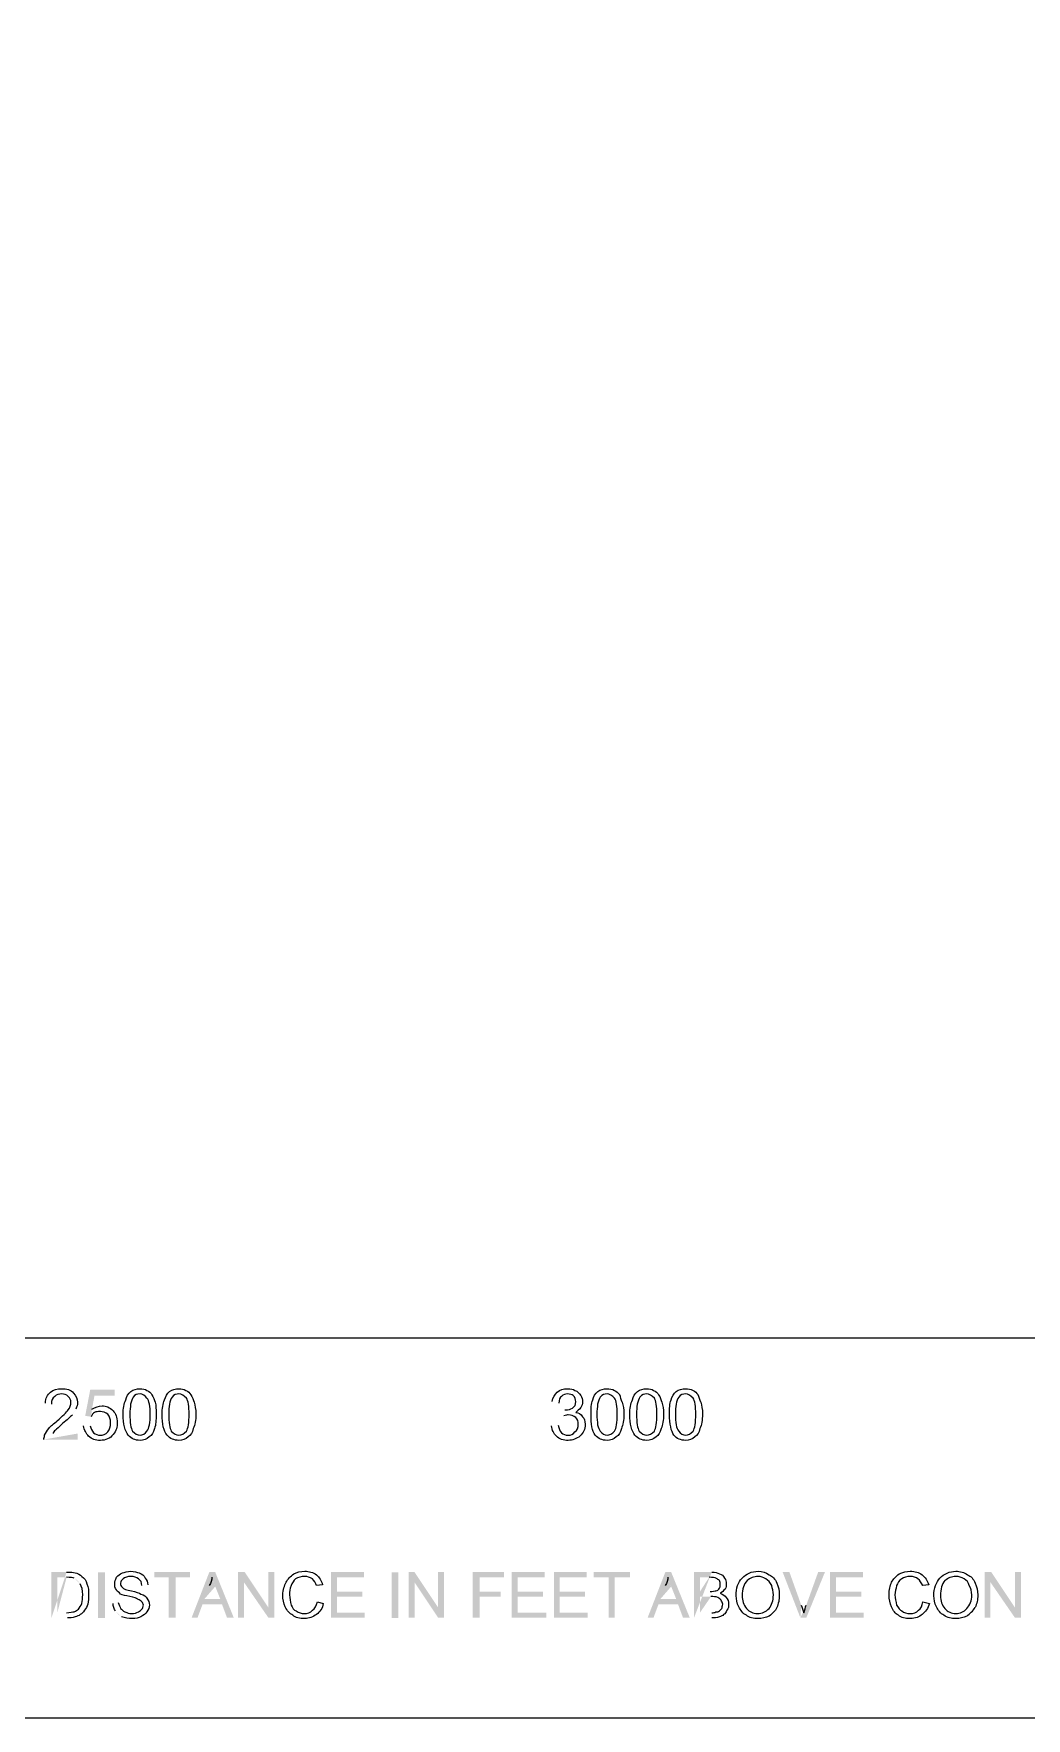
# Model space of a CAD drawing. Header units: feet. Extents: x -88.4 to -52.7, y -30 to -2.4.
# Drawn here: x -63.163 to -61.202, y -12.463 to -9.135 of the extents above; entities that cross this region are included whole.
import ezdxf

# ---------------------------------------------------------------- set-up
doc = ezdxf.new("R2010")
doc.units = ezdxf.units.FT
doc.header["$LTSCALE"] = 0.3
doc.header["$MEASUREMENT"] = 0
doc.layers.add('PDF_Geometry', color=7, linetype='Continuous')
doc.layers.add('PDF_Solid Fills', color=7, linetype='Continuous')

msp = doc.modelspace()

# ---------------------------------------------------------------- hatches: boundary and pattern name
at = {"layer": 'PDF_Solid Fills', "transparency": 33554559}
h = msp.add_hatch(color=256, dxfattribs=at)
h.paths.add_polyline_path([(-63.0643, -11.8856), (-63.051, -11.8856)], flags=0)
h.paths.add_polyline_path([(-63.0493, -11.8673), (-63.061, -11.8656), (-63.051, -11.8138), (-63.0026, -11.8138), (-63.0026, -11.8255), (-63.0426, -11.8255), (-63.0476, -11.8523)], flags=0)
h = msp.add_hatch(color=256, dxfattribs=at)
h.paths.add_polyline_path([(-63.076, -11.9006), (-63.076, -11.9124), (-63.1427, -11.9124)], flags=0)
h.paths.add_polyline_path([(-63.1277, -11.8423), (-63.1394, -11.8406)], flags=0)
h.paths.add_polyline_path([(-63.086, -11.8639, 0.035181), (-63.0793, -11.8523)], flags=0)
h.paths.add_polyline_path([(-63.1244, -11.9006), (-63.076, -11.9006)], flags=0)
h = msp.add_hatch(color=256, dxfattribs=at)
h.paths.add_polyline_path([(-63.1277, -12.2646), (-63.1277, -12.1744), (-63.0977, -12.1744)], flags=0)
h.paths.add_polyline_path([(-63.0961, -12.2646), (-63.1277, -12.2646)], flags=0)
h.paths.add_polyline_path([(-63.1161, -12.2546), (-63.0977, -12.2546)], flags=0)
h.paths.add_polyline_path([(-63.071, -12.1978, 0.107143), (-63.0826, -12.1861)], flags=0)
h.paths.add_polyline_path([(-63.0977, -12.1845), (-63.1161, -12.1845), (-63.1161, -12.2546)], flags=0)
for points in [[(-62.8959, -12.2646), (-62.8959, -12.1845), (-62.9242, -12.1845), (-62.9242, -12.1744), (-62.8541, -12.1744), (-62.8541, -12.1845), (-62.8825, -12.1845), (-62.8825, -12.2646)], [(-62.7591, -12.2646), (-62.7591, -12.1744), (-62.7457, -12.1744), (-62.699, -12.2445), (-62.699, -12.1744), (-62.6873, -12.1744), (-62.6873, -12.2646), (-62.699, -12.2646), (-62.7473, -12.1945), (-62.7473, -12.2646)], [(-62.5756, -12.2646), (-62.5756, -12.1744), (-62.5105, -12.1744), (-62.5105, -12.1845), (-62.5638, -12.1845), (-62.5638, -12.2128), (-62.5138, -12.2128), (-62.5138, -12.2228), (-62.5638, -12.2228), (-62.5638, -12.2546), (-62.5088, -12.2546), (-62.5088, -12.2646)], [(-62.4221, -12.2646), (-62.4221, -12.1744), (-62.4104, -12.1744), (-62.3637, -12.2445), (-62.3637, -12.1744), (-62.352, -12.1744), (-62.352, -12.2646), (-62.3637, -12.2646), (-62.4104, -12.1945), (-62.4104, -12.2646)], [(-62.2953, -12.2646), (-62.2953, -12.1744), (-62.2336, -12.1744), (-62.2336, -12.1845), (-62.2819, -12.1845), (-62.2819, -12.2128), (-62.2403, -12.2128), (-62.2403, -12.2228), (-62.2819, -12.2228), (-62.2819, -12.2646)], [(-62.2186, -12.2646), (-62.2186, -12.1744), (-62.1535, -12.1744), (-62.1535, -12.1845), (-62.2069, -12.1845), (-62.2069, -12.2128), (-62.1568, -12.2128), (-62.1568, -12.2228), (-62.2069, -12.2228), (-62.2069, -12.2546), (-62.1501, -12.2546), (-62.1501, -12.2646)], [(-62.1351, -12.2646), (-62.1351, -12.1744), (-62.07, -12.1744), (-62.07, -12.1845), (-62.1234, -12.1845), (-62.1234, -12.2128), (-62.0734, -12.2128), (-62.0734, -12.2228), (-62.1234, -12.2228), (-62.1234, -12.2546), (-62.0684, -12.2546), (-62.0684, -12.2646)], [(-62.0267, -12.2646), (-62.0267, -12.1845), (-62.0567, -12.1845), (-62.0567, -12.1744), (-61.985, -12.1744), (-61.985, -12.1845), (-62.015, -12.1845), (-62.015, -12.2646)], [(-61.5896, -12.2646), (-61.5896, -12.1744), (-61.5245, -12.1744), (-61.5245, -12.1845), (-61.5779, -12.1845), (-61.5779, -12.2128), (-61.5279, -12.2128), (-61.5279, -12.2228), (-61.5779, -12.2228), (-61.5779, -12.2546), (-61.5229, -12.2546), (-61.5229, -12.2646)], [(-61.2843, -12.2646), (-61.2843, -12.1744), (-61.2709, -12.1744), (-61.2242, -12.2445), (-61.2242, -12.1744), (-61.2125, -12.1744), (-61.2125, -12.2646), (-61.2242, -12.2646), (-61.2725, -12.1945), (-61.2725, -12.2646)]]:
    msp.add_hatch(color=256, dxfattribs=at).paths.add_polyline_path(points)
h = msp.add_hatch(color=256, dxfattribs=at)
h.paths.add_polyline_path([(-62.8508, -12.2646), (-62.8158, -12.1744), (-62.8041, -12.1744), (-62.7674, -12.2646), (-62.7808, -12.2646), (-62.7908, -12.2378), (-62.8291, -12.2378), (-62.8391, -12.2646)], flags=0)
h.paths.add_polyline_path([(-62.8258, -12.2278), (-62.7941, -12.2278), (-62.8041, -12.2028)], flags=0)
h.paths.add_polyline_path([(-62.8108, -12.1845, 0.016763), (-62.8041, -12.2028)], flags=0)
h.paths.add_polyline_path([(-62.8158, -12.2011), (-62.8258, -12.2278)], flags=0)
h = msp.add_hatch(color=256, dxfattribs=at)
h.paths.add_polyline_path([(-61.9499, -12.2646), (-61.9149, -12.1744), (-61.9033, -12.1744), (-61.8666, -12.2646), (-61.8799, -12.2646), (-61.8899, -12.2378), (-61.9283, -12.2378), (-61.9383, -12.2646)], flags=0)
h.paths.add_polyline_path([(-61.9249, -12.2278), (-61.8933, -12.2278), (-61.9033, -12.2028)], flags=0)
h.paths.add_polyline_path([(-61.9099, -12.1845, 0.016763), (-61.9033, -12.2028)], flags=0)
h.paths.add_polyline_path([(-61.9149, -12.2011), (-61.9249, -12.2278)], flags=0)
h = msp.add_hatch(color=256, dxfattribs=at)
h.paths.add_polyline_path([(-61.8582, -12.2646), (-61.8582, -12.1744), (-61.8232, -12.1744)], flags=0)
h.paths.add_polyline_path([(-61.8232, -12.2646), (-61.8582, -12.2646)], flags=0)
h.paths.add_polyline_path([(-61.8465, -12.2128), (-61.8265, -12.2128)], flags=0)
h.paths.add_polyline_path([(-61.8282, -12.1845), (-61.8465, -12.1845), (-61.8465, -12.2128)], flags=0)
h.paths.add_polyline_path([(-61.8465, -12.2546), (-61.8232, -12.2546)], flags=0)
h.paths.add_polyline_path([(-61.8248, -12.2228), (-61.8465, -12.2228), (-61.8465, -12.2546)], flags=0)
h = msp.add_hatch(color=256, dxfattribs=at)
h.paths.add_polyline_path([(-61.6481, -12.2646), (-61.6831, -12.1744), (-61.6697, -12.1744), (-61.6464, -12.2395)], flags=0)
h.paths.add_polyline_path([(-61.6364, -12.2395), (-61.613, -12.1744), (-61.5996, -12.1744), (-61.6364, -12.2646), (-61.6481, -12.2646)], flags=0)
h = msp.add_hatch(color=256, dxfattribs=at)
h.paths.add_polyline_path([(-63.006, -12.2361), (-62.996, -12.2345)], flags=0)
h.paths.add_polyline_path([(-62.9375, -12.1995), (-62.9492, -12.2011)], flags=0)
h.paths.add_polyline_path([(-63.001, -12.2512, 0.107143), (-62.9893, -12.2629)], flags=0)

# ---------------------------------------------------------------- linework, layer by layer
at = {"layer": 'PDF_Geometry', "lineweight": 25}
for points in [[(-68.9998, -12.4632), (-68.9998, -2.4479), (-53.4855, -2.4479), (-53.4855, -12.4632)], [(-54.9868, -2.6983), (-54.9868, -11.7121), (-67.9989, -11.7121), (-67.9989, -2.6983)]]:
    msp.add_lwpolyline(points, close=True, dxfattribs=at)
for points in [[(-62, -11.8389, 0.001543), (-62.005, -11.8238)], [(-61.8448, -11.8389, 0.001543), (-61.8498, -11.8238)], [(-61.7632, -12.2211, 0.163681), (-61.7548, -12.2462)], [(-61.3194, -12.2612, 0.077095), (-61.3027, -12.2445)]]:
    msp.add_lwpolyline(points, format="xyb", dxfattribs=at)
for points in [[(-62.5922, -12.1995), (-62.6039, -12.2011)], [(-61.3944, -12.1995), (-61.4061, -12.2011)], [(-62.6022, -12.2328), (-62.5906, -12.2361)], [(-61.4061, -12.2328), (-61.3927, -12.2361)]]:
    msp.add_lwpolyline(points, dxfattribs=at)
for points in [[(-63.1294, -11.8188), (-63.1244, -11.8138), (-63.1161, -11.8122), (-63.1077, -11.8122)], [(-63.1077, -11.8122), (-63.0977, -11.8122), (-63.0893, -11.8138), (-63.0843, -11.8205)], [(-62.971, -11.8172), (-62.966, -11.8138), (-62.9593, -11.8122), (-62.9526, -11.8122)], [(-62.9526, -11.8122), (-62.9476, -11.8122), (-62.9426, -11.8122), (-62.9393, -11.8155)], [(-62.9393, -11.8155), (-62.9343, -11.8172), (-62.931, -11.8205), (-62.9293, -11.8238)], [(-62.8942, -11.8172), (-62.8892, -11.8138), (-62.8825, -11.8122), (-62.8759, -11.8122)], [(-62.8759, -11.8122), (-62.8709, -11.8122), (-62.8658, -11.8122), (-62.8624, -11.8155)], [(-62.8624, -11.8155), (-62.8574, -11.8172), (-62.8541, -11.8205), (-62.8524, -11.8238)], [(-62.1285, -11.8188), (-62.1218, -11.8138), (-62.1168, -11.8122), (-62.1085, -11.8122)], [(-62.1085, -11.8122), (-62.1018, -11.8122), (-62.0968, -11.8122), (-62.0935, -11.8155)], [(-62.0935, -11.8155), (-62.0885, -11.8172), (-62.0851, -11.8205), (-62.0817, -11.8255)], [(-62.0484, -11.8172), (-62.0434, -11.8138), (-62.0367, -11.8122), (-62.03, -11.8122)], [(-62.03, -11.8122), (-62.025, -11.8122), (-62.02, -11.8122), (-62.015, -11.8155)], [(-62.015, -11.8155), (-62.0117, -11.8172), (-62.0084, -11.8205), (-62.005, -11.8238)], [(-61.97, -11.8172), (-61.965, -11.8138), (-61.9584, -11.8122), (-61.9517, -11.8122)], [(-61.9517, -11.8122), (-61.9467, -11.8122), (-61.9416, -11.8122), (-61.9383, -11.8155)], [(-61.9383, -11.8155), (-61.9333, -11.8172), (-61.9299, -11.8205), (-61.9283, -11.8238)], [(-61.8933, -11.8172), (-61.8883, -11.8138), (-61.8816, -11.8122), (-61.8749, -11.8122)], [(-61.8749, -11.8122), (-61.8699, -11.8122), (-61.8649, -11.8122), (-61.8599, -11.8155)], [(-61.8599, -11.8155), (-61.8565, -11.8172), (-61.8532, -11.8205), (-61.8498, -11.8238)], [(-63.1394, -11.8406), (-63.1394, -11.8305), (-63.1361, -11.8238), (-63.1294, -11.8188)], [(-63.1211, -11.8272), (-63.1261, -11.8305), (-63.1277, -11.8355), (-63.1277, -11.8423)], [(-63.1077, -11.8222), (-63.1127, -11.8222), (-63.1177, -11.8238), (-63.1211, -11.8272)], [(-63.0944, -11.8272), (-63.0977, -11.8238), (-63.1027, -11.8222), (-63.1077, -11.8222)], [(-63.0893, -11.8389), (-63.0893, -11.8338), (-63.0911, -11.8305), (-63.0944, -11.8272)], [(-63.0944, -11.8539), (-63.0911, -11.8489), (-63.0893, -11.8439), (-63.0893, -11.8389)], [(-63.0843, -11.8205), (-63.0793, -11.8255), (-63.076, -11.8322), (-63.076, -11.8389)], [(-63.076, -11.8389), (-63.076, -11.8439), (-63.0776, -11.8473), (-63.0793, -11.8523)], [(-63.0476, -11.8523), (-63.041, -11.8489), (-63.0343, -11.8456), (-63.0276, -11.8456)], [(-63.0276, -11.8456), (-63.0193, -11.8456), (-63.0126, -11.8489), (-63.006, -11.8556)], [(-62.986, -11.8623), (-62.986, -11.8506), (-62.9843, -11.8423), (-62.981, -11.8338)], [(-62.981, -11.8338), (-62.9793, -11.8272), (-62.976, -11.8222), (-62.971, -11.8172)], [(-62.966, -11.8288), (-62.971, -11.8355), (-62.9726, -11.8473), (-62.9726, -11.8623)], [(-62.9526, -11.8222), (-62.9593, -11.8222), (-62.9626, -11.8238), (-62.966, -11.8288)], [(-62.9393, -11.8305), (-62.9426, -11.8255), (-62.9476, -11.8222), (-62.9526, -11.8222)], [(-62.9326, -11.8623), (-62.9326, -11.8473), (-62.9343, -11.8355), (-62.9393, -11.8305)], [(-62.9293, -11.8238), (-62.926, -11.8288), (-62.9243, -11.8338), (-62.9226, -11.8389)], [(-62.9226, -11.8389), (-62.921, -11.8456), (-62.921, -11.8523), (-62.921, -11.8623)], [(-62.9092, -11.8623), (-62.9092, -11.8506), (-62.9075, -11.8423), (-62.9042, -11.8338)], [(-62.9042, -11.8338), (-62.9025, -11.8272), (-62.8992, -11.8222), (-62.8942, -11.8172)], [(-62.8892, -11.8288), (-62.8942, -11.8355), (-62.8959, -11.8473), (-62.8959, -11.8623)], [(-62.8759, -11.8222), (-62.8809, -11.8222), (-62.8859, -11.8238), (-62.8892, -11.8288)], [(-62.8608, -11.8305), (-62.8658, -11.8255), (-62.8709, -11.8222), (-62.8759, -11.8222)], [(-62.8558, -11.8623), (-62.8558, -11.8473), (-62.8574, -11.8355), (-62.8608, -11.8305)], [(-62.8524, -11.8238), (-62.8491, -11.8288), (-62.8474, -11.8338), (-62.8458, -11.8389)], [(-62.8458, -11.8389), (-62.8441, -11.8456), (-62.8424, -11.8523), (-62.8424, -11.8623)], [(-62.1385, -11.8373), (-62.1368, -11.8288), (-62.1335, -11.8238), (-62.1285, -11.8188)], [(-62.1201, -11.8272), (-62.1235, -11.8288), (-62.1251, -11.8338), (-62.1251, -11.8406)], [(-62.1085, -11.8222), (-62.1118, -11.8222), (-62.1168, -11.8238), (-62.1201, -11.8272)], [(-62.0968, -11.8255), (-62.0985, -11.8238), (-62.1035, -11.8222), (-62.1085, -11.8222)], [(-62.0985, -11.8506), (-62.0935, -11.8473), (-62.0918, -11.8439), (-62.0918, -11.8373)], [(-62.0918, -11.8373), (-62.0918, -11.8338), (-62.0935, -11.8288), (-62.0968, -11.8255)], [(-62.0817, -11.8489), (-62.0851, -11.8539), (-62.0885, -11.8556), (-62.0918, -11.8589)], [(-62.0817, -11.8255), (-62.08, -11.8288), (-62.0784, -11.8338), (-62.0784, -11.8373)], [(-62.0784, -11.8373), (-62.0784, -11.8423), (-62.08, -11.8456), (-62.0817, -11.8489)], [(-62.0617, -11.8623), (-62.0617, -11.8506), (-62.0617, -11.8423), (-62.0584, -11.8338)], [(-62.0584, -11.8338), (-62.0567, -11.8272), (-62.0534, -11.8222), (-62.0484, -11.8172)], [(-62.0434, -11.8288), (-62.0484, -11.8355), (-62.05, -11.8473), (-62.05, -11.8623)], [(-62.03, -11.8222), (-62.035, -11.8222), (-62.04, -11.8238), (-62.0434, -11.8288)], [(-62.015, -11.8305), (-62.02, -11.8255), (-62.025, -11.8222), (-62.03, -11.8222)], [(-62.01, -11.8623), (-62.01, -11.8473), (-62.0117, -11.8355), (-62.015, -11.8305)], [(-62, -11.8389), (-61.9984, -11.8456), (-61.9967, -11.8523), (-61.9967, -11.8623)], [(-61.985, -11.8623), (-61.985, -11.8506), (-61.9834, -11.8423), (-61.98, -11.8338)], [(-61.98, -11.8338), (-61.9784, -11.8272), (-61.975, -11.8222), (-61.97, -11.8172)], [(-61.965, -11.8288), (-61.97, -11.8355), (-61.9717, -11.8473), (-61.9717, -11.8623)], [(-61.9517, -11.8222), (-61.9567, -11.8222), (-61.9617, -11.8238), (-61.965, -11.8288)], [(-61.9366, -11.8305), (-61.9416, -11.8255), (-61.9467, -11.8222), (-61.9517, -11.8222)], [(-61.9316, -11.8623), (-61.9316, -11.8473), (-61.9333, -11.8355), (-61.9366, -11.8305)], [(-61.9283, -11.8238), (-61.9249, -11.8288), (-61.9233, -11.8338), (-61.9216, -11.8389)], [(-61.9216, -11.8389), (-61.9199, -11.8456), (-61.9183, -11.8523), (-61.9183, -11.8623)], [(-61.9066, -11.8623), (-61.9066, -11.8506), (-61.9066, -11.8423), (-61.9033, -11.8338)], [(-61.9033, -11.8338), (-61.9016, -11.8272), (-61.8983, -11.8222), (-61.8933, -11.8172)], [(-61.8883, -11.8288), (-61.8933, -11.8355), (-61.8949, -11.8473), (-61.8949, -11.8623)], [(-61.8749, -11.8222), (-61.8799, -11.8222), (-61.8849, -11.8238), (-61.8883, -11.8288)], [(-61.8599, -11.8305), (-61.8649, -11.8255), (-61.8699, -11.8222), (-61.8749, -11.8222)], [(-61.8548, -11.8623), (-61.8548, -11.8473), (-61.8565, -11.8355), (-61.8599, -11.8305)], [(-61.8448, -11.8389), (-61.8432, -11.8456), (-61.8415, -11.8523), (-61.8415, -11.8623)], [(-63.1327, -11.8906), (-63.1294, -11.8856), (-63.1227, -11.8806), (-63.1161, -11.8756)], [(-63.1061, -11.8806), (-63.1127, -11.8873), (-63.1177, -11.8923), (-63.1194, -11.8939)], [(-63.1161, -11.8756), (-63.1061, -11.8656), (-63.0977, -11.8589), (-63.0944, -11.8539)], [(-63.086, -11.8639), (-63.0911, -11.8673), (-63.0961, -11.8739), (-63.1061, -11.8806)], [(-63.0426, -11.8589), (-63.046, -11.8606), (-63.0476, -11.8639), (-63.0493, -11.8673)], [(-63.031, -11.8573), (-63.036, -11.8573), (-63.0393, -11.8573), (-63.0426, -11.8589)], [(-63.016, -11.8623), (-63.021, -11.8589), (-63.026, -11.8573), (-63.031, -11.8573)], [(-63.011, -11.8789), (-63.011, -11.8723), (-63.0126, -11.8673), (-63.016, -11.8623)], [(-63.016, -11.8973), (-63.0126, -11.8923), (-63.011, -11.8873), (-63.011, -11.8789)], [(-63.006, -11.8556), (-63.001, -11.8606), (-62.9976, -11.8689), (-62.9976, -11.8789)], [(-62.9976, -11.8789), (-62.9976, -11.8873), (-62.9993, -11.8956), (-63.006, -11.9023)], [(-62.976, -11.9039), (-62.9826, -11.8956), (-62.986, -11.8823), (-62.986, -11.8623)], [(-62.9726, -11.8623), (-62.9726, -11.8789), (-62.971, -11.8906), (-62.9676, -11.8956)], [(-62.9393, -11.8956), (-62.9343, -11.8906), (-62.9326, -11.8789), (-62.9326, -11.8623)], [(-62.921, -11.8623), (-62.921, -11.8739), (-62.921, -11.8839), (-62.9243, -11.8906)], [(-62.8992, -11.9039), (-62.9059, -11.8956), (-62.9092, -11.8823), (-62.9092, -11.8623)], [(-62.8959, -11.8623), (-62.8959, -11.8789), (-62.8942, -11.8906), (-62.8909, -11.8956)], [(-62.8608, -11.8956), (-62.8574, -11.8906), (-62.8558, -11.8789), (-62.8558, -11.8623)], [(-62.8424, -11.8623), (-62.8424, -11.8739), (-62.8441, -11.8839), (-62.8474, -11.8906)], [(-62.1068, -11.8639), (-62.1085, -11.8639), (-62.1118, -11.8639), (-62.1151, -11.8656)], [(-62.1135, -11.8539), (-62.1135, -11.8539), (-62.1118, -11.8539), (-62.1118, -11.8539)], [(-62.1118, -11.8539), (-62.1068, -11.8539), (-62.1018, -11.8523), (-62.0985, -11.8506)], [(-62.0918, -11.8689), (-62.0968, -11.8656), (-62.1001, -11.8639), (-62.1068, -11.8639)], [(-62.0935, -11.8973), (-62.0885, -11.8939), (-62.0868, -11.8889), (-62.0868, -11.8823)], [(-62.0918, -11.8589), (-62.0868, -11.8589), (-62.0817, -11.8623), (-62.0784, -11.8673)], [(-62.0868, -11.8823), (-62.0868, -11.8773), (-62.0885, -11.8723), (-62.0918, -11.8689)], [(-62.0734, -11.8823), (-62.0734, -11.8923), (-62.0767, -11.8989), (-62.0835, -11.9057)], [(-62.0784, -11.8673), (-62.075, -11.8706), (-62.0734, -11.8756), (-62.0734, -11.8823)], [(-62.0534, -11.9039), (-62.06, -11.8956), (-62.0617, -11.8823), (-62.0617, -11.8623)], [(-62.05, -11.8623), (-62.05, -11.8789), (-62.0484, -11.8906), (-62.0434, -11.8956)], [(-62.015, -11.8956), (-62.0117, -11.8906), (-62.01, -11.8789), (-62.01, -11.8623)], [(-61.9967, -11.8623), (-61.9967, -11.8739), (-61.9984, -11.8839), (-62.0017, -11.8906)], [(-61.975, -11.9039), (-61.9817, -11.8956), (-61.985, -11.8823), (-61.985, -11.8623)], [(-61.9717, -11.8623), (-61.9717, -11.8789), (-61.97, -11.8906), (-61.9667, -11.8956)], [(-61.9366, -11.8956), (-61.9333, -11.8906), (-61.9316, -11.8789), (-61.9316, -11.8623)], [(-61.9183, -11.8623), (-61.9183, -11.8739), (-61.9199, -11.8839), (-61.9233, -11.8906)], [(-61.8983, -11.9039), (-61.9033, -11.8956), (-61.9066, -11.8823), (-61.9066, -11.8623)], [(-61.8949, -11.8623), (-61.8949, -11.8789), (-61.8933, -11.8906), (-61.8883, -11.8956)], [(-61.8599, -11.8956), (-61.8565, -11.8906), (-61.8548, -11.8789), (-61.8548, -11.8623)], [(-61.8415, -11.8623), (-61.8415, -11.8739), (-61.8432, -11.8839), (-61.8465, -11.8906)], [(-63.1427, -11.9124), (-63.1427, -11.9091), (-63.1411, -11.9074), (-63.1411, -11.9039)], [(-63.1411, -11.9039), (-63.1394, -11.8989), (-63.1361, -11.8956), (-63.1327, -11.8906)], [(-63.1194, -11.8939), (-63.1227, -11.8956), (-63.1244, -11.8989), (-63.1244, -11.9006)], [(-63.0543, -11.9057), (-63.0593, -11.9006), (-63.0626, -11.8939), (-63.0643, -11.8856)], [(-63.031, -11.9141), (-63.041, -11.9141), (-63.0476, -11.9124), (-63.0543, -11.9057)], [(-63.051, -11.8856), (-63.0493, -11.8906), (-63.0476, -11.8956), (-63.0443, -11.8989)], [(-63.0443, -11.8989), (-63.041, -11.9023), (-63.036, -11.9039), (-63.031, -11.9039)], [(-63.031, -11.9039), (-63.026, -11.9039), (-63.021, -11.9023), (-63.016, -11.8973)], [(-63.006, -11.9023), (-63.011, -11.9107), (-63.021, -11.9141), (-63.031, -11.9141)], [(-62.9526, -11.9141), (-62.9626, -11.9141), (-62.9693, -11.9107), (-62.976, -11.9039)], [(-62.9676, -11.8956), (-62.9626, -11.9006), (-62.9576, -11.9039), (-62.9526, -11.9039)], [(-62.9526, -11.9039), (-62.9476, -11.9039), (-62.9426, -11.9006), (-62.9393, -11.8956)], [(-62.9343, -11.9074), (-62.9393, -11.9124), (-62.946, -11.9141), (-62.9526, -11.9141)], [(-62.9243, -11.8906), (-62.926, -11.8989), (-62.9293, -11.9039), (-62.9343, -11.9074)], [(-62.8759, -11.9141), (-62.8859, -11.9141), (-62.8925, -11.9107), (-62.8992, -11.9039)], [(-62.8909, -11.8956), (-62.8859, -11.9006), (-62.8809, -11.9039), (-62.8759, -11.9039)], [(-62.8759, -11.9039), (-62.8709, -11.9039), (-62.8658, -11.9006), (-62.8608, -11.8956)], [(-62.8574, -11.9074), (-62.8624, -11.9124), (-62.8692, -11.9141), (-62.8759, -11.9141)], [(-62.8474, -11.8906), (-62.8491, -11.8989), (-62.8524, -11.9039), (-62.8574, -11.9074)], [(-62.1301, -11.9057), (-62.1351, -11.9006), (-62.1385, -11.8939), (-62.1401, -11.8856)], [(-62.1068, -11.9141), (-62.1168, -11.9141), (-62.1235, -11.9124), (-62.1301, -11.9057)], [(-62.1268, -11.8839), (-62.1251, -11.8906), (-62.1235, -11.8956), (-62.1201, -11.8989)], [(-62.1201, -11.8989), (-62.1168, -11.9023), (-62.1118, -11.9039), (-62.1068, -11.9039)], [(-62.1068, -11.9039), (-62.1018, -11.9039), (-62.0968, -11.9023), (-62.0935, -11.8973)], [(-62.0835, -11.9057), (-62.0901, -11.9107), (-62.0985, -11.9141), (-62.1068, -11.9141)], [(-62.03, -11.9141), (-62.04, -11.9141), (-62.0467, -11.9107), (-62.0534, -11.9039)], [(-62.0434, -11.8956), (-62.04, -11.9006), (-62.035, -11.9039), (-62.03, -11.9039)], [(-62.03, -11.9039), (-62.025, -11.9039), (-62.02, -11.9006), (-62.015, -11.8956)], [(-62.0117, -11.9074), (-62.0167, -11.9124), (-62.0234, -11.9141), (-62.03, -11.9141)], [(-62.0017, -11.8906), (-62.0034, -11.8989), (-62.0067, -11.9039), (-62.0117, -11.9074)], [(-61.9517, -11.9141), (-61.9617, -11.9141), (-61.9684, -11.9107), (-61.975, -11.9039)], [(-61.9667, -11.8956), (-61.9617, -11.9006), (-61.9567, -11.9039), (-61.9517, -11.9039)], [(-61.9517, -11.9039), (-61.9467, -11.9039), (-61.9416, -11.9006), (-61.9366, -11.8956)], [(-61.9333, -11.9074), (-61.9383, -11.9124), (-61.945, -11.9141), (-61.9517, -11.9141)], [(-61.9233, -11.8906), (-61.9249, -11.8989), (-61.9283, -11.9039), (-61.9333, -11.9074)], [(-61.8749, -11.9141), (-61.8849, -11.9141), (-61.8916, -11.9107), (-61.8983, -11.9039)], [(-61.8883, -11.8956), (-61.8849, -11.9006), (-61.8799, -11.9039), (-61.8749, -11.9039)], [(-61.8749, -11.9039), (-61.8699, -11.9039), (-61.8649, -11.9006), (-61.8599, -11.8956)], [(-61.8565, -11.9074), (-61.8616, -11.9124), (-61.8683, -11.9141), (-61.8749, -11.9141)], [(-61.8465, -11.8906), (-61.8482, -11.8989), (-61.8515, -11.9039), (-61.8565, -11.9074)], [(-63.0977, -12.1744), (-63.0893, -12.1744), (-63.0843, -12.1744), (-63.081, -12.176)], [(-63.081, -12.176), (-63.076, -12.176), (-63.071, -12.1795), (-63.0676, -12.1828)], [(-62.9993, -12.1845), (-62.996, -12.1811), (-62.9926, -12.1778), (-62.9876, -12.176)], [(-62.9876, -12.176), (-62.9826, -12.1744), (-62.9775, -12.1727), (-62.9709, -12.1727)], [(-62.9709, -12.1727), (-62.9642, -12.1727), (-62.9592, -12.1744), (-62.9542, -12.176)], [(-62.9542, -12.176), (-62.9492, -12.1778), (-62.9442, -12.1811), (-62.9425, -12.1861)], [(-62.664, -12.1945), (-62.6607, -12.1878), (-62.6557, -12.1828), (-62.649, -12.1778)], [(-62.649, -12.1778), (-62.6422, -12.1744), (-62.6356, -12.1727), (-62.6272, -12.1727)], [(-62.6272, -12.1727), (-62.6189, -12.1727), (-62.6106, -12.1744), (-62.6039, -12.1795)], [(-62.6039, -12.1795), (-62.5989, -12.1845), (-62.5939, -12.1911), (-62.5922, -12.1995)], [(-61.8232, -12.1744), (-61.8165, -12.1744), (-61.8115, -12.176), (-61.8082, -12.1778)], [(-61.8082, -12.1778), (-61.8032, -12.1795), (-61.7998, -12.1811), (-61.7982, -12.1861)], [(-61.7632, -12.1861), (-61.7548, -12.1778), (-61.7447, -12.1727), (-61.7314, -12.1727)], [(-61.7314, -12.1727), (-61.7231, -12.1727), (-61.7164, -12.1744), (-61.7097, -12.1795)], [(-61.7097, -12.1795), (-61.7031, -12.1828), (-61.6981, -12.1878), (-61.6947, -12.1961)], [(-61.4679, -12.1945), (-61.4645, -12.1878), (-61.4595, -12.1828), (-61.4529, -12.1778)], [(-61.4529, -12.1778), (-61.4462, -12.1744), (-61.4379, -12.1727), (-61.4312, -12.1727)], [(-61.4312, -12.1727), (-61.4212, -12.1727), (-61.4145, -12.1744), (-61.4077, -12.1795)], [(-61.4077, -12.1795), (-61.4011, -12.1845), (-61.3977, -12.1911), (-61.3944, -12.1995)], [(-61.3727, -12.1861), (-61.3644, -12.1778), (-61.3527, -12.1727), (-61.3411, -12.1727)], [(-61.3411, -12.1727), (-61.3327, -12.1727), (-61.3244, -12.1744), (-61.3177, -12.1795)], [(-61.3177, -12.1795), (-61.3111, -12.1828), (-61.3061, -12.1878), (-61.3027, -12.1961)], [(-63.0826, -12.1861), (-63.0843, -12.1861), (-63.0911, -12.1845), (-63.0977, -12.1845)], [(-63.066, -12.2195), (-63.066, -12.2095), (-63.0676, -12.2028), (-63.071, -12.1978)], [(-63.0676, -12.1828), (-63.0626, -12.1861), (-63.0593, -12.1911), (-63.0576, -12.1978)], [(-63.0576, -12.1978), (-63.0543, -12.2045), (-63.0543, -12.2111), (-63.0543, -12.2195)], [(-63.0026, -12.1978), (-63.0026, -12.1928), (-63.001, -12.1895), (-62.9993, -12.1845)], [(-62.9993, -12.2095), (-63.0026, -12.2061), (-63.0026, -12.2011), (-63.0026, -12.1978)], [(-62.991, -12.2178), (-62.9943, -12.2145), (-62.9976, -12.2128), (-62.9993, -12.2095)], [(-62.986, -12.1878), (-62.9893, -12.1895), (-62.991, -12.1928), (-62.991, -12.1961)], [(-62.991, -12.1961), (-62.991, -12.1995), (-62.991, -12.2028), (-62.9876, -12.2045)], [(-62.9876, -12.2045), (-62.986, -12.2078), (-62.9793, -12.2095), (-62.9692, -12.2111)], [(-62.9709, -12.1828), (-62.9775, -12.1828), (-62.9826, -12.1845), (-62.986, -12.1878)], [(-62.9559, -12.1878), (-62.9592, -12.1845), (-62.9642, -12.1828), (-62.9709, -12.1828)], [(-62.9692, -12.2111), (-62.9609, -12.2128), (-62.9542, -12.2161), (-62.9509, -12.2178)], [(-62.9492, -12.2011), (-62.9492, -12.1945), (-62.9509, -12.1911), (-62.9559, -12.1878)], [(-62.9425, -12.1861), (-62.9392, -12.1895), (-62.9375, -12.1945), (-62.9375, -12.1995)], [(-62.8108, -12.1845), (-62.8108, -12.1895), (-62.8124, -12.1961), (-62.8158, -12.2011)], [(-62.6707, -12.2195), (-62.6707, -12.2095), (-62.6673, -12.2011), (-62.664, -12.1945)], [(-62.654, -12.2011), (-62.6573, -12.2078), (-62.6573, -12.2128), (-62.6573, -12.2195)], [(-62.6457, -12.1878), (-62.649, -12.1911), (-62.6523, -12.1961), (-62.654, -12.2011)], [(-62.6272, -12.1828), (-62.6339, -12.1828), (-62.6406, -12.1845), (-62.6457, -12.1878)], [(-62.6122, -12.1878), (-62.6172, -12.1845), (-62.6222, -12.1828), (-62.6272, -12.1828)], [(-62.6039, -12.2011), (-62.6056, -12.1961), (-62.6089, -12.1911), (-62.6122, -12.1878)], [(-61.9099, -12.1845), (-61.9099, -12.1895), (-61.9116, -12.1961), (-61.9149, -12.2011)], [(-61.8148, -12.1861), (-61.8165, -12.1861), (-61.8215, -12.1845), (-61.8282, -12.1845)], [(-61.8265, -12.2128), (-61.8215, -12.2128), (-61.8165, -12.2111), (-61.8148, -12.2111)], [(-61.8082, -12.1911), (-61.8098, -12.1895), (-61.8115, -12.1878), (-61.8148, -12.1861)], [(-61.8148, -12.2111), (-61.8115, -12.2111), (-61.8098, -12.2095), (-61.8082, -12.2061)], [(-61.8065, -12.1995), (-61.8065, -12.1961), (-61.8065, -12.1928), (-61.8082, -12.1911)], [(-61.8082, -12.2061), (-61.8065, -12.2045), (-61.8065, -12.2028), (-61.8065, -12.1995)], [(-61.7965, -12.2078), (-61.7998, -12.2111), (-61.8032, -12.2145), (-61.8065, -12.2161)], [(-61.7982, -12.1861), (-61.7948, -12.1895), (-61.7948, -12.1928), (-61.7948, -12.1978)], [(-61.7948, -12.1978), (-61.7948, -12.2011), (-61.7948, -12.2045), (-61.7965, -12.2078)], [(-61.7748, -12.2211), (-61.7748, -12.2061), (-61.7715, -12.1945), (-61.7632, -12.1861)], [(-61.7532, -12.1911), (-61.7598, -12.1978), (-61.7632, -12.2078), (-61.7632, -12.2211)], [(-61.7314, -12.1828), (-61.7397, -12.1828), (-61.7482, -12.1861), (-61.7532, -12.1911)], [(-61.7164, -12.1878), (-61.7214, -12.1845), (-61.7264, -12.1828), (-61.7314, -12.1828)], [(-61.7047, -12.2011), (-61.7081, -12.1945), (-61.7114, -12.1911), (-61.7164, -12.1878)], [(-61.7014, -12.2195), (-61.7014, -12.2128), (-61.7031, -12.2061), (-61.7047, -12.2011)], [(-61.6947, -12.1961), (-61.6914, -12.2028), (-61.6897, -12.2111), (-61.6897, -12.2195)], [(-61.4729, -12.2195), (-61.4729, -12.2095), (-61.4712, -12.2011), (-61.4679, -12.1945)], [(-61.4579, -12.2011), (-61.4595, -12.2078), (-61.4612, -12.2128), (-61.4612, -12.2195)], [(-61.4479, -12.1878), (-61.4529, -12.1911), (-61.4562, -12.1961), (-61.4579, -12.2011)], [(-61.4312, -12.1828), (-61.4379, -12.1828), (-61.4429, -12.1845), (-61.4479, -12.1878)], [(-61.4162, -12.1878), (-61.4195, -12.1845), (-61.4245, -12.1828), (-61.4312, -12.1828)], [(-61.4061, -12.2011), (-61.4094, -12.1961), (-61.4112, -12.1911), (-61.4162, -12.1878)], [(-61.3844, -12.2211), (-61.3844, -12.2061), (-61.3794, -12.1945), (-61.3727, -12.1861)], [(-61.3627, -12.1911), (-61.3694, -12.1978), (-61.3711, -12.2078), (-61.3711, -12.2211)], [(-61.3411, -12.1828), (-61.3494, -12.1828), (-61.3561, -12.1861), (-61.3627, -12.1911)], [(-61.3244, -12.1878), (-61.3294, -12.1845), (-61.3344, -12.1828), (-61.3411, -12.1828)], [(-61.3144, -12.2011), (-61.3161, -12.1945), (-61.3194, -12.1911), (-61.3244, -12.1878)], [(-61.3094, -12.2195), (-61.3094, -12.2128), (-61.3111, -12.2061), (-61.3144, -12.2011)], [(-61.3027, -12.1961), (-61.2994, -12.2028), (-61.2976, -12.2111), (-61.2976, -12.2195)], [(-63.0826, -12.2529), (-63.0793, -12.2512), (-63.0776, -12.2496), (-63.0743, -12.2479)], [(-63.0743, -12.2479), (-63.0726, -12.2445), (-63.0693, -12.2411), (-63.0676, -12.2361)], [(-63.0676, -12.2361), (-63.066, -12.2311), (-63.066, -12.2261), (-63.066, -12.2195)], [(-63.056, -12.2378), (-63.0576, -12.2428), (-63.0593, -12.2462), (-63.0626, -12.2496)], [(-63.0543, -12.2195), (-63.0543, -12.2261), (-63.0543, -12.2311), (-63.056, -12.2378)], [(-63.001, -12.2512), (-63.0043, -12.2479), (-63.006, -12.2411), (-63.006, -12.2361)], [(-62.996, -12.2345), (-62.9943, -12.2395), (-62.9926, -12.2428), (-62.991, -12.2462)], [(-62.9725, -12.2228), (-62.981, -12.2211), (-62.9876, -12.2195), (-62.991, -12.2178)], [(-62.991, -12.2462), (-62.9893, -12.2479), (-62.986, -12.2512), (-62.9826, -12.2529)], [(-62.9575, -12.2278), (-62.9592, -12.2261), (-62.9642, -12.2245), (-62.9725, -12.2228)], [(-62.9492, -12.2328), (-62.9509, -12.2311), (-62.9525, -12.2295), (-62.9575, -12.2278)], [(-62.9559, -12.2529), (-62.9525, -12.2512), (-62.9509, -12.2496), (-62.9492, -12.2479)], [(-62.9509, -12.2178), (-62.9442, -12.2195), (-62.9409, -12.2228), (-62.9392, -12.2261)], [(-62.9459, -12.2395), (-62.9459, -12.2378), (-62.9475, -12.2345), (-62.9492, -12.2328)], [(-62.9492, -12.2479), (-62.9475, -12.2462), (-62.9459, -12.2428), (-62.9459, -12.2395)], [(-62.9392, -12.2261), (-62.9359, -12.2295), (-62.9342, -12.2345), (-62.9342, -12.2395)], [(-62.9342, -12.2395), (-62.9342, -12.2445), (-62.9359, -12.2479), (-62.9392, -12.2529)], [(-62.6657, -12.2428), (-62.669, -12.2361), (-62.6707, -12.2278), (-62.6707, -12.2195)], [(-62.6507, -12.2596), (-62.6573, -12.2562), (-62.6623, -12.2512), (-62.6657, -12.2428)], [(-62.6573, -12.2195), (-62.6573, -12.2261), (-62.6557, -12.2328), (-62.654, -12.2395)], [(-62.654, -12.2395), (-62.6523, -12.2445), (-62.649, -12.2496), (-62.644, -12.2512)], [(-62.6122, -12.2496), (-62.6072, -12.2462), (-62.6039, -12.2411), (-62.6022, -12.2328)], [(-62.5906, -12.2361), (-62.5922, -12.2462), (-62.5972, -12.2529), (-62.6039, -12.2579)], [(-61.8115, -12.2245), (-61.8148, -12.2228), (-61.8198, -12.2228), (-61.8248, -12.2228)], [(-61.8048, -12.2295), (-61.8065, -12.2278), (-61.8082, -12.2261), (-61.8115, -12.2245)], [(-61.8082, -12.2512), (-61.8065, -12.2496), (-61.8048, -12.2479), (-61.8032, -12.2462)], [(-61.8065, -12.2161), (-61.8015, -12.2178), (-61.7965, -12.2211), (-61.7948, -12.2245)], [(-61.8015, -12.2378), (-61.8015, -12.2345), (-61.8032, -12.2328), (-61.8048, -12.2295)], [(-61.8032, -12.2462), (-61.8032, -12.2445), (-61.8015, -12.2411), (-61.8015, -12.2378)], [(-61.7948, -12.2245), (-61.7915, -12.2278), (-61.7898, -12.2328), (-61.7898, -12.2378)], [(-61.7898, -12.2378), (-61.7898, -12.2428), (-61.7898, -12.2462), (-61.7932, -12.2496)], [(-61.7698, -12.2428), (-61.7732, -12.2361), (-61.7748, -12.2278), (-61.7748, -12.2211)], [(-61.7548, -12.2596), (-61.7615, -12.2562), (-61.7665, -12.2496), (-61.7698, -12.2428)], [(-61.7548, -12.2462), (-61.7482, -12.2529), (-61.7414, -12.2562), (-61.7331, -12.2562)], [(-61.7331, -12.2562), (-61.7231, -12.2562), (-61.7164, -12.2529), (-61.7097, -12.2462)], [(-61.7097, -12.2462), (-61.7047, -12.2395), (-61.7014, -12.2311), (-61.7014, -12.2195)], [(-61.6947, -12.2445), (-61.6981, -12.2512), (-61.7031, -12.2562), (-61.7097, -12.2612)], [(-61.6897, -12.2195), (-61.6897, -12.2295), (-61.6914, -12.2361), (-61.6947, -12.2445)], [(-61.6464, -12.2395), (-61.6447, -12.2445), (-61.6431, -12.2496), (-61.6414, -12.2546)], [(-61.6414, -12.2546), (-61.6397, -12.2496), (-61.6381, -12.2445), (-61.6364, -12.2395)], [(-61.4679, -12.2428), (-61.4712, -12.2361), (-61.4729, -12.2278), (-61.4729, -12.2195)], [(-61.4545, -12.2596), (-61.4612, -12.2562), (-61.4645, -12.2512), (-61.4679, -12.2428)], [(-61.4612, -12.2195), (-61.4612, -12.2261), (-61.4595, -12.2328), (-61.4579, -12.2395)], [(-61.4579, -12.2395), (-61.4545, -12.2445), (-61.4512, -12.2496), (-61.4479, -12.2512)], [(-61.4145, -12.2496), (-61.4094, -12.2462), (-61.4077, -12.2411), (-61.4061, -12.2328)], [(-61.3927, -12.2361), (-61.3961, -12.2462), (-61.4011, -12.2529), (-61.4077, -12.2579)], [(-61.3794, -12.2428), (-61.3827, -12.2361), (-61.3844, -12.2278), (-61.3844, -12.2211)], [(-61.3644, -12.2596), (-61.3711, -12.2562), (-61.3761, -12.2496), (-61.3794, -12.2428)], [(-61.3711, -12.2211), (-61.3711, -12.2311), (-61.3694, -12.2395), (-61.3627, -12.2462)], [(-61.3627, -12.2462), (-61.3577, -12.2529), (-61.3494, -12.2562), (-61.3411, -12.2562)], [(-61.3411, -12.2562), (-61.3327, -12.2562), (-61.3244, -12.2529), (-61.3194, -12.2462)], [(-61.3194, -12.2462), (-61.3127, -12.2395), (-61.3094, -12.2311), (-61.3094, -12.2195)], [(-61.2976, -12.2195), (-61.2976, -12.2295), (-61.2994, -12.2361), (-61.3027, -12.2445)], [(-63.0977, -12.2546), (-63.0911, -12.2546), (-63.086, -12.2529), (-63.0826, -12.2529)], [(-63.081, -12.2629), (-63.086, -12.2646), (-63.0911, -12.2646), (-63.0961, -12.2646)], [(-63.071, -12.2579), (-63.0726, -12.2612), (-63.0776, -12.2612), (-63.081, -12.2629)], [(-63.0626, -12.2496), (-63.0643, -12.2546), (-63.0676, -12.2562), (-63.071, -12.2579)], [(-62.9675, -12.2662), (-62.9759, -12.2662), (-62.9826, -12.2646), (-62.9893, -12.2629)], [(-62.9826, -12.2529), (-62.9775, -12.2546), (-62.9742, -12.2562), (-62.9692, -12.2562)], [(-62.9692, -12.2562), (-62.9642, -12.2562), (-62.9592, -12.2546), (-62.9559, -12.2529)], [(-62.9509, -12.2629), (-62.9559, -12.2646), (-62.9609, -12.2662), (-62.9675, -12.2662)], [(-62.9392, -12.2529), (-62.9409, -12.2562), (-62.9459, -12.2596), (-62.9509, -12.2629)], [(-62.6272, -12.2662), (-62.6372, -12.2662), (-62.6457, -12.2646), (-62.6507, -12.2596)], [(-62.644, -12.2512), (-62.6389, -12.2546), (-62.6339, -12.2562), (-62.6289, -12.2562)], [(-62.6289, -12.2562), (-62.6222, -12.2562), (-62.6156, -12.2546), (-62.6122, -12.2496)], [(-62.6039, -12.2579), (-62.6106, -12.2629), (-62.6189, -12.2662), (-62.6272, -12.2662)], [(-61.8232, -12.2546), (-61.8198, -12.2546), (-61.8165, -12.2546), (-61.8148, -12.2529)], [(-61.8082, -12.2629), (-61.8132, -12.2646), (-61.8182, -12.2646), (-61.8232, -12.2646)], [(-61.8148, -12.2529), (-61.8132, -12.2529), (-61.8098, -12.2529), (-61.8082, -12.2512)], [(-61.7998, -12.2579), (-61.8015, -12.2612), (-61.8048, -12.2612), (-61.8082, -12.2629)], [(-61.7932, -12.2496), (-61.7948, -12.2546), (-61.7965, -12.2562), (-61.7998, -12.2579)], [(-61.7314, -12.2662), (-61.7414, -12.2662), (-61.7482, -12.2646), (-61.7548, -12.2596)], [(-61.7097, -12.2612), (-61.7164, -12.2646), (-61.7247, -12.2662), (-61.7314, -12.2662)], [(-61.4312, -12.2662), (-61.4412, -12.2662), (-61.4479, -12.2646), (-61.4545, -12.2596)], [(-61.4479, -12.2512), (-61.4429, -12.2546), (-61.4379, -12.2562), (-61.4312, -12.2562)], [(-61.4312, -12.2562), (-61.4245, -12.2562), (-61.4195, -12.2546), (-61.4145, -12.2496)], [(-61.4077, -12.2579), (-61.4129, -12.2629), (-61.4212, -12.2662), (-61.4312, -12.2662)], [(-61.3411, -12.2662), (-61.3494, -12.2662), (-61.3577, -12.2646), (-61.3644, -12.2596)], [(-61.3194, -12.2612), (-61.3261, -12.2646), (-61.3327, -12.2662), (-61.3411, -12.2662)]]:
    msp.add_open_spline(points, degree=3, dxfattribs=at)
at = {"layer": 'PDF_Solid Fills', "lineweight": 25, "transparency": 33554559}
for points in [[(-63.0356, -12.2648), (-63.0356, -12.1748), (-63.0222, -12.2648), (-63.0222, -12.1748)], [(-62.4556, -12.2648), (-62.4556, -12.1748), (-62.4422, -12.2648), (-62.4422, -12.1748)]]:
    msp.add_solid(points, dxfattribs=at)

doc.saveas('drawing.dxf')
